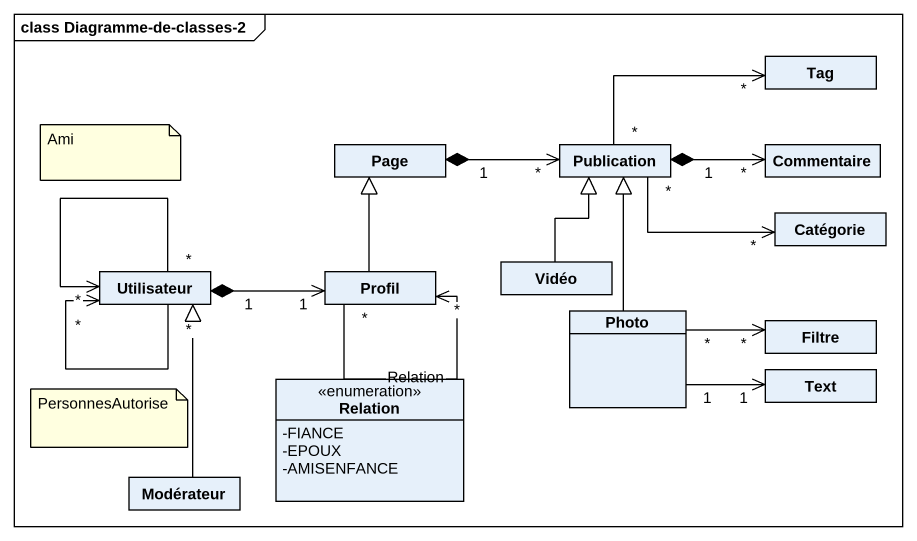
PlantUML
@startuml
mainframe class Diagramme-de-classes-2
hide circle
hide empty members
skinparam classAttributeIconSize 0
class Tag
class "Page" as Page_
class Publication
class Commentaire
class Catégorie
class Utilisateur
class Profil
class Vidéo
class Photo
enum Relation {
  -FIANCE
  -EPOUX
  -AMISENFANCE
}
class Filtre
class Text
class Modérateur
Page_ "1" *-right-> "*" Publication
Publication "*" -right-> "*" Tag
Publication "1" *-right-> "*" Commentaire
Publication "*" -right-> "*" Catégorie
Utilisateur "*" --> "*" Utilisateur
Utilisateur "*" --> "*" Utilisateur
Utilisateur "1" *-right-> "1" Profil
Profil -up-|> Page_
Profil "*" --> "*" Profil : Relation
Vidéo -up-|> Publication
Photo -up-|> Publication
Photo "*" -right-> "*" Filtre
Photo "1" -right-> "1" Text
Modérateur -up-|> Utilisateur
note as N1
  Ami
end note
note as N2
  PersonnesAutorise
end note
@enduml
